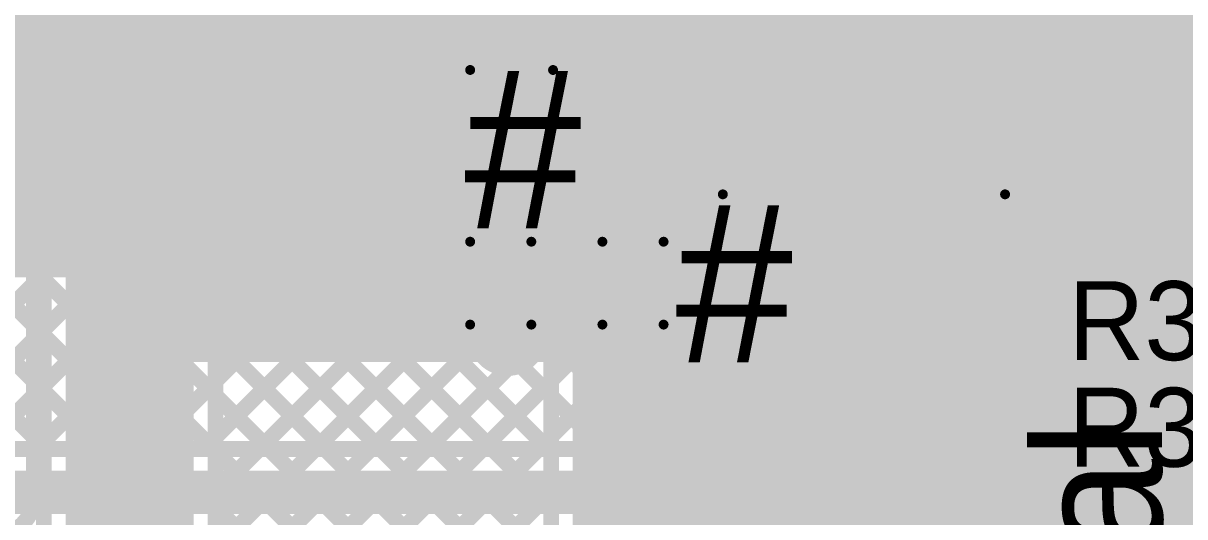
# Model space of a CAD drawing. Header units: millimetres. Extents: x 3.06 to 5.82, y 1.29 to 3.84.
# Drawn here: x 3.527 to 4.115, y 2.792 to 3.042 of the extents above; entities that cross this region are included whole.
import ezdxf

# ---------------------------------------------------------------- set-up
doc = ezdxf.new("R2010")
doc.units = ezdxf.units.MM
doc.header["$MEASUREMENT"] = 0
for name, color, linetype in [('BottomLayer', 5, 'Continuous'), ('BottomSolder', 6, 'Continuous'), ('MultiLayer', 9, 'Continuous'), ('TopLayer', 1, 'Continuous'), ('TopOverlay', 2, 'Continuous'), ('TopPaste', 8, 'Continuous'), ('TopSolder', 216, 'Continuous'), ('ViaHoleLayer', 16, 'Continuous')]:
    doc.layers.add(name, color=color, linetype=linetype)

# ---------------------------------------------------------------- blocks, each defined once
blk = doc.blocks.new('C__0603_12')
at = {"layer": 'TopLayer'}
for points in [[(-0.045, 0.0175), (-0.045, -0.0175), (-0.015, 0.0175), (-0.015, -0.0175)], [(0.015, 0.0175), (0.015, -0.0175), (0.045, 0.0175), (0.045, -0.0175)]]:
    blk.add_solid(points, dxfattribs=at)
at = {"layer": 'TopOverlay', "const_width": 0.005}
for points in [[(-0.049, 0.021), (-0.018, 0.021)], [(-0.049, 0.021), (-0.049, -0.021)], [(0.018, 0.021), (0.049, 0.021)], [(0.049, 0.021), (0.049, -0.021)], [(-0.049, -0.021), (-0.018, -0.021)], [(0.018, -0.021), (0.049, -0.021)]]:
    blk.add_lwpolyline(points, dxfattribs=at)
at = {"layer": 'TopOverlay', "const_width": 0.0025}
for points in [[(-0.05025, 0.021, 1), (-0.04775, 0.021, 1)], [(-0.05025, 0.021, 1), (-0.04775, 0.021, 1)], [(-0.01925, 0.021, 1), (-0.01675, 0.021, 1)], [(0.01675, 0.021, 1), (0.01925, 0.021, 1)], [(0.04775, 0.021, 1), (0.05025, 0.021, 1)], [(0.04775, 0.021, 1), (0.05025, 0.021, 1)], [(-0.05025, -0.021, 1), (-0.04775, -0.021, 1)], [(-0.05025, -0.021, 1), (-0.04775, -0.021, 1)], [(-0.01925, -0.021, 1), (-0.01675, -0.021, 1)], [(0.01675, -0.021, 1), (0.01925, -0.021, 1)], [(0.04775, -0.021, 1), (0.05025, -0.021, 1)], [(0.04775, -0.021, 1), (0.05025, -0.021, 1)]]:
    blk.add_lwpolyline(points, format="xyb", close=True, dxfattribs=at)
at = {"layer": 'TopPaste'}
for points in [[(-0.045, 0.0175), (-0.045, -0.0175), (-0.015, 0.0175), (-0.015, -0.0175)], [(0.015, 0.0175), (0.015, -0.0175), (0.045, 0.0175), (0.045, -0.0175)]]:
    blk.add_solid(points, dxfattribs=at)
at = {"layer": 'TopSolder'}
for points in [[(-0.04736, 0.01986), (-0.04736, -0.01986), (-0.01264, 0.01986), (-0.01264, -0.01986)], [(0.01264, 0.01986), (0.01264, -0.01986), (0.04736, 0.01986), (0.04736, -0.01986)]]:
    blk.add_solid(points, dxfattribs=at)
blk = doc.blocks.new('C__0603_13')
at = {"layer": 'TopLayer'}
for points in [[(-0.045, 0.0175), (-0.045, -0.0175), (-0.015, 0.0175), (-0.015, -0.0175)], [(0.015, 0.0175), (0.015, -0.0175), (0.045, 0.0175), (0.045, -0.0175)]]:
    blk.add_solid(points, dxfattribs=at)
at = {"layer": 'TopOverlay', "const_width": 0.005}
for points in [[(-0.018, 0.021), (-0.049, 0.021)], [(-0.049, 0.021), (-0.049, -0.021)], [(0.049, 0.021), (0.018, 0.021)], [(0.049, 0.021), (0.049, -0.021)], [(-0.018, -0.021), (-0.049, -0.021)], [(0.049, -0.021), (0.018, -0.021)]]:
    blk.add_lwpolyline(points, dxfattribs=at)
at = {"layer": 'TopOverlay', "const_width": 0.0025}
for points in [[(-0.05025, 0.021, 1), (-0.04775, 0.021, 1)], [(-0.05025, 0.021, 1), (-0.04775, 0.021, 1)], [(-0.01925, 0.021, 1), (-0.01675, 0.021, 1)], [(0.01675, 0.021, 1), (0.01925, 0.021, 1)], [(0.04775, 0.021, 1), (0.05025, 0.021, 1)], [(0.04775, 0.021, 1), (0.05025, 0.021, 1)], [(-0.05025, -0.021, 1), (-0.04775, -0.021, 1)], [(-0.05025, -0.021, 1), (-0.04775, -0.021, 1)], [(-0.01925, -0.021, 1), (-0.01675, -0.021, 1)], [(0.01675, -0.021, 1), (0.01925, -0.021, 1)], [(0.04775, -0.021, 1), (0.05025, -0.021, 1)], [(0.04775, -0.021, 1), (0.05025, -0.021, 1)]]:
    blk.add_lwpolyline(points, format="xyb", close=True, dxfattribs=at)
at = {"layer": 'TopPaste'}
for points in [[(-0.045, 0.0175), (-0.045, -0.0175), (-0.015, 0.0175), (-0.015, -0.0175)], [(0.015, 0.0175), (0.015, -0.0175), (0.045, 0.0175), (0.045, -0.0175)]]:
    blk.add_solid(points, dxfattribs=at)
at = {"layer": 'TopSolder'}
for points in [[(-0.04736, 0.01986), (-0.04736, -0.01986), (-0.01264, 0.01986), (-0.01264, -0.01986)], [(0.01264, 0.01986), (0.01264, -0.01986), (0.04736, 0.01986), (0.04736, -0.01986)]]:
    blk.add_solid(points, dxfattribs=at)
blk = doc.blocks.new('8_TSSOP_38')
at = {"layer": 'TopLayer'}
for points in [[(-0.1437, 0.02953), (-0.08465, 0.02953), (-0.1437, 0.04724), (-0.08465, 0.04724)], [(0.08465, 0.02953), (0.1437, 0.02953), (0.08465, 0.04724), (0.1437, 0.04724)], [(-0.1437, 0.00394), (-0.08465, 0.00394), (-0.1437, 0.02165), (-0.08465, 0.02165)], [(0.08465, 0.00394), (0.1437, 0.00394), (0.08465, 0.02165), (0.1437, 0.02165)], [(-0.1437, -0.02165), (-0.08465, -0.02165), (-0.1437, -0.00394), (-0.08465, -0.00394)], [(0.08465, -0.02165), (0.1437, -0.02165), (0.08465, -0.00394), (0.1437, -0.00394)], [(-0.1437, -0.04724), (-0.08465, -0.04724), (-0.1437, -0.02953), (-0.08465, -0.02953)], [(0.08465, -0.04724), (0.1437, -0.04724), (0.08465, -0.02953), (0.1437, -0.02953)]]:
    blk.add_solid(points, dxfattribs=at)
at = {"layer": 'TopOverlay'}
for points, const_width in [([(-0.127, 0.059, 1), (-0.133, 0.059, 1)], 0.01), ([(-0.1355, 0.059, 1), (-0.1305, 0.059, 1)], 0.005), ([(-0.1295, 0.059, 1), (-0.1245, 0.059, 1)], 0.005), ([(-0.07325, 0.061, 1), (-0.07075, 0.061, 1)], 0.0025), ([(0.06975, 0.061, 1), (0.07225, 0.061, 1)], 0.0025), ([(-0.07325, -0.061, 1), (-0.07075, -0.061, 1)], 0.0025), ([(0.06975, -0.061, 1), (0.07225, -0.061, 1)], 0.0025)]:
    blk.add_lwpolyline(points, format="xyb", close=True, dxfattribs=dict(at, const_width=const_width))
at = {"layer": 'TopOverlay', "const_width": 0.005}
for points in [[(0.071, 0.061), (-0.072, 0.061)], [(0.071, -0.061), (-0.072, -0.061)]]:
    blk.add_lwpolyline(points, dxfattribs=at)
at = {"layer": 'TopPaste'}
for points in [[(-0.1437, 0.02953), (-0.08465, 0.02953), (-0.1437, 0.04724), (-0.08465, 0.04724)], [(0.08465, 0.02953), (0.1437, 0.02953), (0.08465, 0.04724), (0.1437, 0.04724)], [(-0.1437, 0.00394), (-0.08465, 0.00394), (-0.1437, 0.02165), (-0.08465, 0.02165)], [(0.08465, 0.00394), (0.1437, 0.00394), (0.08465, 0.02165), (0.1437, 0.02165)], [(-0.1437, -0.02165), (-0.08465, -0.02165), (-0.1437, -0.00394), (-0.08465, -0.00394)], [(0.08465, -0.02165), (0.1437, -0.02165), (0.08465, -0.00394), (0.1437, -0.00394)], [(-0.1437, -0.04724), (-0.08465, -0.04724), (-0.1437, -0.02953), (-0.08465, -0.02953)], [(0.08465, -0.04724), (0.1437, -0.04724), (0.08465, -0.02953), (0.1437, -0.02953)]]:
    blk.add_solid(points, dxfattribs=at)
at = {"layer": 'TopSolder'}
for points in [[(-0.1477, 0.02553), (-0.08065, 0.02553), (-0.1477, 0.05124), (-0.08065, 0.05124)], [(0.08065, 0.02553), (0.1477, 0.02553), (0.08065, 0.05124), (0.1477, 0.05124)], [(-0.1477, -0.00006), (-0.08065, -0.00006), (-0.1477, 0.02565), (-0.08065, 0.02565)], [(0.08065, -0.00006), (0.1477, -0.00006), (0.08065, 0.02565), (0.1477, 0.02565)], [(-0.1477, -0.02565), (-0.08065, -0.02565), (-0.1477, 0.00006), (-0.08065, 0.00006)], [(0.08065, -0.02565), (0.1477, -0.02565), (0.08065, 0.00006), (0.1477, 0.00006)], [(-0.1477, -0.05124), (-0.08065, -0.05124), (-0.1477, -0.02553), (-0.08065, -0.02553)], [(0.08065, -0.05124), (0.1477, -0.05124), (0.08065, -0.02553), (0.1477, -0.02553)]]:
    blk.add_solid(points, dxfattribs=at)
blk = doc.blocks.new('RES_0805_45')
at = {"layer": 'TopLayer'}
for points in [[(-0.06, -0.025), (-0.02, -0.025), (-0.06, 0.025), (-0.02, 0.025)], [(0.02, -0.025), (0.06, -0.025), (0.02, 0.025), (0.06, 0.025)]]:
    blk.add_solid(points, dxfattribs=at)
at = {"layer": 'TopOverlay', "const_width": 0.00787}
for points in [[(0.065, 0.03), (-0.065, 0.03)], [(-0.065, -0.03), (-0.065, 0.03)], [(0.065, -0.03), (0.065, 0.03)], [(0.065, -0.03), (-0.065, -0.03)]]:
    blk.add_lwpolyline(points, dxfattribs=at)
at = {"layer": 'TopOverlay', "const_width": 0.00394}
for points in [[(-0.06697, 0.03, 1), (-0.06303, 0.03, 1)], [(-0.06697, 0.03, 1), (-0.06303, 0.03, 1)], [(0.06303, 0.03, 1), (0.06697, 0.03, 1)], [(0.06303, 0.03, 1), (0.06697, 0.03, 1)], [(-0.06697, -0.03, 1), (-0.06303, -0.03, 1)], [(-0.06697, -0.03, 1), (-0.06303, -0.03, 1)], [(0.06303, -0.03, 1), (0.06697, -0.03, 1)], [(0.06303, -0.03, 1), (0.06697, -0.03, 1)]]:
    blk.add_lwpolyline(points, format="xyb", close=True, dxfattribs=at)
at = {"layer": 'TopPaste'}
for points in [[(-0.06, -0.025), (-0.02, -0.025), (-0.06, 0.025), (-0.02, 0.025)], [(0.02, -0.025), (0.06, -0.025), (0.02, 0.025), (0.06, 0.025)]]:
    blk.add_solid(points, dxfattribs=at)
at = {"layer": 'TopSolder'}
for points in [[(-0.064, -0.029), (-0.016, -0.029), (-0.064, 0.029), (-0.016, 0.029)], [(0.016, -0.029), (0.064, -0.029), (0.016, 0.029), (0.064, 0.029)]]:
    blk.add_solid(points, dxfattribs=at)

msp = doc.modelspace()

# ---------------------------------------------------------------- linework, layer by layer
at = {"layer": 'BottomLayer'}
for points, const_width in [([(3.352, 3.57765), (4.12995, 2.7997)], 0.008), ([(3.352, 3.54936), (4.11164, 2.78972)], 0.008), ([(3.14309, 3.532), (3.84909, 2.826)], 0.008), ([(3.17137, 3.532), (3.87737, 2.826)], 0.008), ([(3.19966, 3.532), (3.90566, 2.826)], 0.008), ([(3.22794, 3.532), (3.93441, 2.82553)], 0.008), ([(3.25623, 3.532), (4.06286, 2.72536)], 0.008), ([(3.28451, 3.532), (4.07127, 2.74525)], 0.008), ([(3.3128, 3.532), (4.08235, 2.76245)], 0.008), ([(3.34108, 3.532), (4.09583, 2.77725)], 0.008), ([(3.133, 3.51381), (3.82081, 2.826)], 0.008), ([(3.133, 3.48552), (3.79252, 2.826)], 0.008), ([(3.133, 3.45724), (3.76424, 2.826)], 0.008), ([(3.133, 3.42895), (3.73595, 2.826)], 0.008), ([(3.133, 3.40067), (3.70767, 2.826)], 0.008), ([(3.133, 3.37238), (3.67938, 2.826)], 0.008), ([(3.9008, 2.826), (4.4358, 3.361)], 0.008), ([(3.92905, 2.82596), (4.46005, 3.35696)], 0.008), ([(3.61796, 2.826), (4.14462, 3.35266)], 0.008), ([(3.133, 3.3441), (3.6511, 2.826)], 0.008), ([(3.95197, 2.8206), (4.47495, 3.34358)], 0.008), ([(3.712, 3.33079), (4.23279, 2.81)], 0.008), ([(3.9689, 2.80925), (4.481, 3.32135)], 0.008), ([(3.133, 3.31582), (3.62282, 2.826)], 0.008), ([(3.64624, 2.826), (4.137, 3.31676)], 0.008), ([(3.133, 2.65217), (3.79406, 3.31322)], 0.008), ([(3.65293, 3.305), (4.15115, 2.80678)], 0.008), ([(3.68122, 3.305), (4.17625, 2.80997)], 0.008), ([(3.7095, 3.305), (4.2045, 2.81)], 0.008), ([(3.29954, 2.649), (3.944, 3.29346)], 0.008), ([(3.98107, 2.79313), (4.481, 3.29306)], 0.008), ([(3.133, 3.28753), (3.59453, 2.826)], 0.008), ([(3.67453, 2.826), (4.137, 3.28847)], 0.008), ([(3.75938, 2.826), (4.222, 3.28862)], 0.008), ([(3.17812, 2.669), (3.79406, 3.28494)], 0.008), ([(3.252, 2.65803), (3.87586, 3.28189)], 0.008), ([(3.27125, 2.649), (3.90414, 3.28189)], 0.008), ([(3.70281, 2.826), (4.15881, 3.282)], 0.008), ([(3.7311, 2.826), (4.1871, 3.282)], 0.008), ([(3.84575, 3.28189), (4.31764, 2.81)], 0.008), ([(3.87403, 3.28189), (4.34592, 2.81)], 0.008), ([(3.2064, 2.669), (3.80015, 3.26275)], 0.008), ([(3.5051, 2.82628), (3.944, 3.26518)], 0.008), ([(3.78766, 2.826), (4.2286, 3.26694)], 0.008), ([(3.98765, 2.77142), (4.481, 3.26478)], 0.008), ([(3.133, 3.25925), (3.56625, 2.826)], 0.008), ([(3.83999, 3.25936), (4.28935, 2.81)], 0.008), ([(3.81595, 2.826), (4.24347, 3.25352)], 0.008), ([(3.87252, 2.826), (4.29702, 3.2505)], 0.008), ([(3.23468, 2.669), (3.81554, 3.24985)], 0.008), ([(3.53311, 2.826), (3.95711, 3.25)], 0.008), ([(3.56139, 2.826), (3.98539, 3.25)], 0.008), ([(3.58967, 2.826), (4.01367, 3.25)], 0.008), ([(3.82186, 3.24921), (4.26107, 2.81)], 0.008), ([(3.84423, 2.826), (4.26723, 3.249)], 0.008), ([(3.988, 2.74349), (4.481, 3.23649)], 0.008), ([(3.133, 3.23096), (3.53796, 2.826)], 0.008), ([(3.988, 2.71521), (4.481, 3.20821)], 0.008), ([(3.988, 2.68692), (4.481, 3.17992)], 0.008), ([(3.51603, 2.826), (3.92686, 2.826)], 0.008), ([(3.51, 2.804), (3.92686, 2.804)], 0.022)]:
    msp.add_lwpolyline(points, dxfattribs=dict(at, const_width=const_width))
for points, const_width in [([(4.01753, 3.003, 1), (4.02934, 3.003, 1)], 0.01181), ([(3.76609, 2.883, 1), (3.77791, 2.883, 1)], 0.01181), ([(3.53111, 2.826, 1), (3.53511, 2.826, 1)], 0.004), ([(3.53596, 2.826, 1), (3.53996, 2.826, 1)], 0.004), ([(3.55939, 2.826, 1), (3.56339, 2.826, 1)], 0.004), ([(3.56425, 2.826, 1), (3.56825, 2.826, 1)], 0.004), ([(3.58767, 2.826, 1), (3.59167, 2.826, 1)], 0.004), ([(3.59253, 2.826, 1), (3.59653, 2.826, 1)], 0.004), ([(3.61596, 2.826, 1), (3.61996, 2.826, 1)], 0.004), ([(3.62082, 2.826, 1), (3.62482, 2.826, 1)], 0.004), ([(3.64424, 2.826, 1), (3.64824, 2.826, 1)], 0.004), ([(3.6491, 2.826, 1), (3.6531, 2.826, 1)], 0.004), ([(3.67253, 2.826, 1), (3.67653, 2.826, 1)], 0.004), ([(3.67738, 2.826, 1), (3.68138, 2.826, 1)], 0.004), ([(3.70081, 2.826, 1), (3.70481, 2.826, 1)], 0.004), ([(3.70567, 2.826, 1), (3.70967, 2.826, 1)], 0.004), ([(3.7291, 2.826, 1), (3.7331, 2.826, 1)], 0.004), ([(3.73395, 2.826, 1), (3.73795, 2.826, 1)], 0.004), ([(3.75738, 2.826, 1), (3.76138, 2.826, 1)], 0.004), ([(3.76224, 2.826, 1), (3.76624, 2.826, 1)], 0.004), ([(3.78566, 2.826, 1), (3.78966, 2.826, 1)], 0.004), ([(3.79052, 2.826, 1), (3.79452, 2.826, 1)], 0.004), ([(3.81395, 2.826, 1), (3.81795, 2.826, 1)], 0.004), ([(3.81881, 2.826, 1), (3.82281, 2.826, 1)], 0.004), ([(3.84223, 2.826, 1), (3.84623, 2.826, 1)], 0.004), ([(3.84709, 2.826, 1), (3.85109, 2.826, 1)], 0.004), ([(3.87052, 2.826, 1), (3.87452, 2.826, 1)], 0.004), ([(3.87537, 2.826, 1), (3.87937, 2.826, 1)], 0.004), ([(3.8988, 2.826, 1), (3.9028, 2.826, 1)], 0.004), ([(3.90366, 2.826, 1), (3.90766, 2.826, 1)], 0.004), ([(3.92486, 2.826, 1), (3.92886, 2.826, 1)], 0.004), ([(3.92486, 2.826, 1), (3.92886, 2.826, 1)], 0.004), ([(3.92705, 2.82596, 1), (3.93105, 2.82596, 1)], 0.004), ([(3.93241, 2.82553, 1), (3.93641, 2.82553, 1)], 0.004), ([(3.94997, 2.8206, 1), (3.95397, 2.8206, 1)], 0.004), ([(3.92136, 2.804, 1), (3.93236, 2.804, 1)], 0.011), ([(3.92136, 2.804, 1), (3.93236, 2.804, 1)], 0.011), ([(3.9669, 2.80925, 1), (3.9709, 2.80925, 1)], 0.004), ([(3.97907, 2.79313, 1), (3.98307, 2.79313, 1)], 0.004), ([(4.10964, 2.78972, 1), (4.11364, 2.78972, 1)], 0.004)]:
    msp.add_lwpolyline(points, format="xyb", close=True, dxfattribs=dict(at, const_width=const_width))
for points, const_width in [([(3.92686, 2.826, -0.414214), (3.988, 2.76486)], 0.008), ([(3.92686, 2.804, -0.414214), (3.966, 2.76486)], 0.022), ([(4.057, 2.688, -0.414214), (4.179, 2.81)], 0.008), ([(4.079, 2.688, -0.414214), (4.179, 2.788)], 0.022)]:
    msp.add_lwpolyline(points, format="xyb", dxfattribs=dict(at, const_width=const_width))
for points in [[(3.313, 2.913), (3.635, 2.913), (3.313, 3.801), (3.635, 3.801)], [(3.564, 2.87), (4.476, 2.87), (3.564, 3.253), (4.476, 3.253)]]:
    msp.add_solid(points, dxfattribs=at)
at = {"layer": 'BottomSolder', "const_width": 0.01581}
for points in [[(4.01553, 3.003, 1), (4.03134, 3.003, 1)], [(3.76409, 2.883, 1), (3.77991, 2.883, 1)]]:
    msp.add_lwpolyline(points, format="xyb", close=True, dxfattribs=at)
at = {"layer": 'MultiLayer', "const_width": 0.01181}
for points in [[(4.01753, 3.003, 1), (4.02934, 3.003, 1)], [(3.76609, 2.883, 1), (3.77791, 2.883, 1)]]:
    msp.add_lwpolyline(points, format="xyb", close=True, dxfattribs=at)
at = {"layer": 'TopLayer'}
for points, const_width in [([(3.532, 2.81003), (3.532, 3.41286)], 0.008), ([(3.536, 3.009), (3.536, 3.348)], 0.008), ([(3.81651, 3.19799), (4.0165, 2.998)], 0.008), ([(3.73346, 3.19619), (3.93165, 2.998)], 0.008), ([(3.76174, 3.19619), (3.95993, 2.998)], 0.008), ([(3.79003, 3.19619), (3.98822, 2.998)], 0.008), ([(3.879, 3.03047), (3.99472, 3.14619)], 0.008), ([(3.879, 3.00219), (3.98265, 3.10584)], 0.008), ([(3.9031, 2.998), (3.98, 3.0749)], 0.008), ([(3.93138, 2.998), (3.98405, 3.05067)], 0.008), ([(3.879, 3.023), (3.879, 3.049)], 0.008), ([(3.95966, 2.998), (3.99805, 3.03638)], 0.008), ([(4.06797, 3.029), (4.142, 3.029)], 0.018), ([(3.532, 3.02995), (3.536, 3.02595)], 0.008), ([(3.532, 3.02288), (3.536, 3.02688)], 0.008), ([(3.98795, 2.998), (4.02195, 3.032)], 0.008), ([(4.01049, 3.03229), (4.02565, 3.01714)], 0.008), ([(4.015, 3.032), (4.02565, 3.032)], 0.008), ([(4.02565, 3.00894), (4.02565, 3.032)], 0.008), ([(3.879, 3.009), (3.879, 3.023)], 0.008), ([(3.879, 3.009), (3.879, 3.023)], 0.008), ([(3.879, 3.02236), (3.90336, 2.998)], 0.008), ([(3.537, 2.959), (3.537, 3.009)], 0.008), ([(3.537, 2.959), (3.537, 3.009)], 0.008), ([(3.879, 2.998), (3.879, 3.009)], 0.008), ([(4.01623, 2.998), (4.02717, 3.00894)], 0.008), ([(4.02565, 3.00894), (4.106, 3.00894)], 0.008), ([(4.03385, 3.00894), (4.04531, 2.99747)], 0.008), ([(4.04399, 2.99747), (4.05545, 3.00894)], 0.008), ([(4.06213, 3.00894), (4.0736, 2.99747)], 0.008), ([(4.07227, 2.99747), (4.08374, 3.00894)], 0.008), ([(4.09042, 3.00894), (4.10188, 2.99747)], 0.008), ([(4.106, 2.99747), (4.106, 3.00894)], 0.008), ([(4.02344, 3.003), (4.06797, 3.003)], 0.018), ([(3.532, 3.00167), (3.537, 2.99667)], 0.008), ([(3.532, 2.9946), (3.537, 2.9996)], 0.008), ([(3.879, 2.998), (4.022, 2.998)], 0.008), ([(4.0165, 2.998), (4.022, 2.9925)], 0.008), ([(4.022, 2.972), (4.022, 2.998)], 0.008), ([(4.02565, 2.99747), (4.106, 2.99747)], 0.008), ([(4.02565, 2.972), (4.02565, 2.99747)], 0.008), ([(4.10056, 2.99747), (4.106, 3.00291)], 0.008), ([(4.10188, 2.99747), (4.1067, 2.99265)], 0.008), ([(4.022, 2.9925), (4.02565, 2.98886)], 0.008), ([(4.1067, 2.996), (4.142, 2.996)], 0.008), ([(4.1067, 2.978), (4.1067, 2.996)], 0.008), ([(4.1067, 2.99265), (4.12135, 2.978)], 0.008), ([(4.10937, 2.978), (4.12737, 2.996)], 0.008), ([(4.022, 2.97548), (4.02565, 2.97913)], 0.008), ([(4.1067, 2.978), (4.178, 2.978)], 0.008), ([(4.1067, 2.97533), (4.10937, 2.978)], 0.008), ([(4.1067, 2.972), (4.1067, 2.978)], 0.008), ([(3.532, 2.97338), (3.537, 2.96838)], 0.008), ([(3.532, 2.96632), (3.537, 2.97132)], 0.008), ([(4.022, 2.972), (4.02565, 2.972)], 0.008), ([(3.537, 1.384), (3.537, 2.959)], 0.008), ([(3.624, 2.959), (3.794, 2.959)], 0.008), ([(3.624, 2.94518), (3.63782, 2.959)], 0.008), ([(3.624, 2.86033), (3.72267, 2.959)], 0.008), ([(3.624, 2.80376), (3.77924, 2.959)], 0.008), ([(3.624, 2.91689), (3.66611, 2.959)], 0.008), ([(3.624, 2.88861), (3.69439, 2.959)], 0.008), ([(3.624, 2.83204), (3.75096, 2.959)], 0.008), ([(3.624, 1.911), (3.624, 2.959)], 0.008), ([(3.63124, 2.959), (3.794, 2.79624)], 0.008), ([(3.65952, 2.959), (3.794, 2.82452)], 0.008), ([(3.68781, 2.959), (3.794, 2.85281)], 0.008), ([(3.71609, 2.959), (3.794, 2.88109)], 0.008), ([(3.74437, 2.959), (3.794, 2.90937)], 0.008), ([(3.77266, 2.959), (3.794, 2.93766)], 0.008), ([(3.794, 2.687), (3.794, 2.959)], 0.008), ([(3.532, 2.9451), (3.537, 2.9401)], 0.008), ([(3.624, 2.77547), (3.794, 2.94547)], 0.008), ([(3.532, 2.93803), (3.537, 2.94303)], 0.008), ([(3.624, 2.93795), (3.794, 2.76795)], 0.008), ([(3.772, 2.883), (3.772, 2.91)], 0.04), ([(3.532, 2.91682), (3.537, 2.91182)], 0.008), ([(3.624, 2.74719), (3.794, 2.91719)], 0.008), ([(3.832, 2.904), (3.832, 2.91)], 0.022), ([(3.532, 2.90975), (3.537, 2.91475)], 0.008), ([(3.624, 2.90967), (3.794, 2.73967)], 0.008), ([(3.532, 2.88853), (3.537, 2.88353)], 0.008), ([(3.532, 2.88146), (3.537, 2.88646)], 0.008), ([(3.624, 2.7189), (3.794, 2.8889)], 0.008), ([(3.624, 2.88138), (3.794, 2.71138)], 0.008), ([(3.532, 2.86025), (3.537, 2.85525)], 0.008), ([(3.532, 2.85318), (3.537, 2.85818)], 0.008), ([(3.624, 2.69062), (3.794, 2.86062)], 0.008), ([(3.624, 2.8531), (3.8011, 2.676)], 0.008), ([(3.532, 2.83196), (3.537, 2.82696)], 0.008), ([(3.532, 2.82489), (3.537, 2.82989)], 0.008), ([(3.63766, 2.676), (3.794, 2.83234)], 0.008), ([(3.624, 2.82482), (3.77282, 2.676)], 0.008), ([(3.66595, 2.676), (3.794, 2.80405)], 0.008), ([(3.53135, 2.79596), (3.537, 2.80161)], 0.008), ([(3.53278, 2.80289), (3.537, 2.79868)], 0.008), ([(3.624, 2.79653), (3.74453, 2.676)], 0.008)]:
    msp.add_lwpolyline(points, dxfattribs=dict(at, const_width=const_width))
at = {"layer": 'TopLayer', "const_width": 0.008}
for points in [[(4.015, 3.032, -0.414214), (3.98, 3.067)], [(3.53281, 2.804, -1.143538), (3.488, 2.81003)], [(3.532, 2.81003, -0.066963), (3.53281, 2.804)]]:
    msp.add_lwpolyline(points, format="xyb", dxfattribs=at)
at = {"layer": 'TopLayer'}
for points, const_width in [([(3.99605, 3.03638, 1), (4.00005, 3.03638, 1)], 0.004), ([(4.06347, 3.029, 1), (4.07247, 3.029, 1)], 0.009), ([(3.53, 3.02995, 1), (3.534, 3.02995, 1)], 0.004), ([(3.534, 3.02688, 1), (3.538, 3.02688, 1)], 0.004), ([(3.877, 3.03047, 1), (3.881, 3.03047, 1)], 0.004), ([(4.00849, 3.03229, 1), (4.0125, 3.03229, 1)], 0.004), ([(4.013, 3.032, 1), (4.017, 3.032, 1)], 0.004), ([(4.013, 3.032, 1), (4.017, 3.032, 1)], 0.004), ([(4.01995, 3.032, 1), (4.02395, 3.032, 1)], 0.004), ([(4.02365, 3.032, 1), (4.02765, 3.032, 1)], 0.004), ([(4.02365, 3.032, 1), (4.02765, 3.032, 1)], 0.004), ([(3.53, 3.02288, 1), (3.534, 3.02288, 1)], 0.004), ([(3.534, 3.02595, 1), (3.538, 3.02595, 1)], 0.004), ([(3.877, 3.023, 1), (3.881, 3.023, 1)], 0.004), ([(3.877, 3.023, 1), (3.881, 3.023, 1)], 0.004), ([(3.877, 3.023, 1), (3.881, 3.023, 1)], 0.004), ([(3.877, 3.02236, 1), (3.881, 3.02236, 1)], 0.004), ([(4.02365, 3.01714, 1), (4.02765, 3.01714, 1)], 0.004), ([(3.534, 3.009, 1), (3.538, 3.009, 1)], 0.004), ([(3.535, 3.009, 1), (3.539, 3.009, 1)], 0.004), ([(3.535, 3.009, 1), (3.539, 3.009, 1)], 0.004), ([(3.877, 3.009, 1), (3.881, 3.009, 1)], 0.004), ([(3.877, 3.009, 1), (3.881, 3.009, 1)], 0.004), ([(3.877, 3.009, 1), (3.881, 3.009, 1)], 0.004), ([(4.01753, 3.003, 1), (4.02934, 3.003, 1)], 0.01181), ([(4.02365, 3.00894, 1), (4.02765, 3.00894, 1)], 0.004), ([(4.02365, 3.00894, 1), (4.02765, 3.00894, 1)], 0.004), ([(4.02517, 3.00894, 1), (4.02917, 3.00894, 1)], 0.004), ([(4.03185, 3.00894, 1), (4.03585, 3.00894, 1)], 0.004), ([(4.05345, 3.00894, 1), (4.05745, 3.00894, 1)], 0.004), ([(4.06013, 3.00894, 1), (4.06413, 3.00894, 1)], 0.004), ([(4.08174, 3.00894, 1), (4.08574, 3.00894, 1)], 0.004), ([(4.08842, 3.00894, 1), (4.09242, 3.00894, 1)], 0.004), ([(4.104, 3.00894, 1), (4.108, 3.00894, 1)], 0.004), ([(4.104, 3.00894, 1), (4.108, 3.00894, 1)], 0.004), ([(4.01894, 3.003, 1), (4.02794, 3.003, 1)], 0.009), ([(4.06347, 3.003, 1), (4.07247, 3.003, 1)], 0.009), ([(3.53, 3.00167, 1), (3.534, 3.00167, 1)], 0.004), ([(3.535, 2.9996, 1), (3.539, 2.9996, 1)], 0.004), ([(3.877, 3.00219, 1), (3.881, 3.00219, 1)], 0.004), ([(3.877, 2.998, 1), (3.881, 2.998, 1)], 0.004), ([(3.877, 2.998, 1), (3.881, 2.998, 1)], 0.004), ([(3.9011, 2.998, 1), (3.9051, 2.998, 1)], 0.004), ([(3.90136, 2.998, 1), (3.90536, 2.998, 1)], 0.004), ([(3.92938, 2.998, 1), (3.93338, 2.998, 1)], 0.004), ([(3.92965, 2.998, 1), (3.93365, 2.998, 1)], 0.004), ([(3.95766, 2.998, 1), (3.96166, 2.998, 1)], 0.004), ([(3.95793, 2.998, 1), (3.96193, 2.998, 1)], 0.004), ([(3.98595, 2.998, 1), (3.98995, 2.998, 1)], 0.004), ([(3.98622, 2.998, 1), (3.99022, 2.998, 1)], 0.004), ([(4.01423, 2.998, 1), (4.01823, 2.998, 1)], 0.004), ([(4.0145, 2.998, 1), (4.0185, 2.998, 1)], 0.004), ([(4.0145, 2.998, 1), (4.0185, 2.998, 1)], 0.004), ([(4.02, 2.998, 1), (4.024, 2.998, 1)], 0.004), ([(4.02, 2.998, 1), (4.024, 2.998, 1)], 0.004), ([(4.02365, 2.99747, 1), (4.02765, 2.99747, 1)], 0.004), ([(4.02365, 2.99747, 1), (4.02765, 2.99747, 1)], 0.004), ([(4.04199, 2.99747, 1), (4.04599, 2.99747, 1)], 0.004), ([(4.04331, 2.99747, 1), (4.04731, 2.99747, 1)], 0.004), ([(4.07027, 2.99747, 1), (4.07427, 2.99747, 1)], 0.004), ([(4.0716, 2.99747, 1), (4.0756, 2.99747, 1)], 0.004), ([(4.09856, 2.99747, 1), (4.10256, 2.99747, 1)], 0.004), ([(4.09988, 2.99747, 1), (4.10388, 2.99747, 1)], 0.004), ([(4.09988, 2.99747, 1), (4.10388, 2.99747, 1)], 0.004), ([(4.104, 3.00291, 1), (4.108, 3.00291, 1)], 0.004), ([(4.104, 2.99747, 1), (4.108, 2.99747, 1)], 0.004), ([(4.104, 2.99747, 1), (4.108, 2.99747, 1)], 0.004), ([(3.53, 2.9946, 1), (3.534, 2.9946, 1)], 0.004), ([(3.535, 2.99667, 1), (3.539, 2.99667, 1)], 0.004), ([(4.02, 2.9925, 1), (4.024, 2.9925, 1)], 0.004), ([(4.02, 2.9925, 1), (4.024, 2.9925, 1)], 0.004), ([(4.1047, 2.996, 1), (4.1087, 2.996, 1)], 0.004), ([(4.1047, 2.996, 1), (4.1087, 2.996, 1)], 0.004), ([(4.1047, 2.99265, 1), (4.1087, 2.99265, 1)], 0.004), ([(4.1047, 2.99265, 1), (4.1087, 2.99265, 1)], 0.004), ([(4.02365, 2.98886, 1), (4.02765, 2.98886, 1)], 0.004), ([(4.02, 2.97548, 1), (4.024, 2.97548, 1)], 0.004), ([(4.02365, 2.97913, 1), (4.02765, 2.97913, 1)], 0.004), ([(4.1047, 2.978, 1), (4.1087, 2.978, 1)], 0.004), ([(4.1047, 2.978, 1), (4.1087, 2.978, 1)], 0.004), ([(4.1047, 2.978, 1), (4.1087, 2.978, 1)], 0.004), ([(4.1047, 2.97533, 1), (4.1087, 2.97533, 1)], 0.004), ([(4.10737, 2.978, 1), (4.11137, 2.978, 1)], 0.004), ([(4.10737, 2.978, 1), (4.11137, 2.978, 1)], 0.004), ([(3.53, 2.97338, 1), (3.534, 2.97338, 1)], 0.004), ([(3.535, 2.97132, 1), (3.539, 2.97132, 1)], 0.004), ([(3.535, 2.96838, 1), (3.539, 2.96838, 1)], 0.004), ([(4.02, 2.972, 1), (4.024, 2.972, 1)], 0.004), ([(4.02, 2.972, 1), (4.024, 2.972, 1)], 0.004), ([(4.02365, 2.972, 1), (4.02765, 2.972, 1)], 0.004), ([(4.02365, 2.972, 1), (4.02765, 2.972, 1)], 0.004), ([(4.1047, 2.972, 1), (4.1087, 2.972, 1)], 0.004), ([(3.53, 2.96632, 1), (3.534, 2.96632, 1)], 0.004), ([(3.535, 2.959, 1), (3.539, 2.959, 1)], 0.004), ([(3.535, 2.959, 1), (3.539, 2.959, 1)], 0.004), ([(3.535, 2.959, 1), (3.539, 2.959, 1)], 0.004), ([(3.622, 2.959, 1), (3.626, 2.959, 1)], 0.004), ([(3.622, 2.959, 1), (3.626, 2.959, 1)], 0.004), ([(3.62924, 2.959, 1), (3.63324, 2.959, 1)], 0.004), ([(3.63582, 2.959, 1), (3.63982, 2.959, 1)], 0.004), ([(3.65752, 2.959, 1), (3.66152, 2.959, 1)], 0.004), ([(3.66411, 2.959, 1), (3.66811, 2.959, 1)], 0.004), ([(3.68581, 2.959, 1), (3.68981, 2.959, 1)], 0.004), ([(3.69239, 2.959, 1), (3.69639, 2.959, 1)], 0.004), ([(3.71409, 2.959, 1), (3.71809, 2.959, 1)], 0.004), ([(3.72067, 2.959, 1), (3.72467, 2.959, 1)], 0.004), ([(3.74237, 2.959, 1), (3.74637, 2.959, 1)], 0.004), ([(3.74896, 2.959, 1), (3.75296, 2.959, 1)], 0.004), ([(3.77066, 2.959, 1), (3.77466, 2.959, 1)], 0.004), ([(3.77724, 2.959, 1), (3.78124, 2.959, 1)], 0.004), ([(3.792, 2.959, 1), (3.796, 2.959, 1)], 0.004), ([(3.792, 2.959, 1), (3.796, 2.959, 1)], 0.004), ([(3.53, 2.9451, 1), (3.534, 2.9451, 1)], 0.004), ([(3.622, 2.94518, 1), (3.626, 2.94518, 1)], 0.004), ([(3.792, 2.94547, 1), (3.796, 2.94547, 1)], 0.004), ([(3.535, 2.94303, 1), (3.539, 2.94303, 1)], 0.004), ([(3.535, 2.9401, 1), (3.539, 2.9401, 1)], 0.004), ([(3.53, 2.93803, 1), (3.534, 2.93803, 1)], 0.004), ([(3.622, 2.93795, 1), (3.626, 2.93795, 1)], 0.004), ([(3.792, 2.93766, 1), (3.796, 2.93766, 1)], 0.004), ([(3.762, 2.91, 1), (3.782, 2.91, 1)], 0.02), ([(3.53, 2.91682, 1), (3.534, 2.91682, 1)], 0.004), ([(3.622, 2.91689, 1), (3.626, 2.91689, 1)], 0.004), ([(3.792, 2.91719, 1), (3.796, 2.91719, 1)], 0.004), ([(3.8265, 2.91, 1), (3.8375, 2.91, 1)], 0.011), ([(3.53, 2.90975, 1), (3.534, 2.90975, 1)], 0.004), ([(3.535, 2.91475, 1), (3.539, 2.91475, 1)], 0.004), ([(3.535, 2.91182, 1), (3.539, 2.91182, 1)], 0.004), ([(3.622, 2.90967, 1), (3.626, 2.90967, 1)], 0.004), ([(3.792, 2.90937, 1), (3.796, 2.90937, 1)], 0.004), ([(3.8265, 2.904, 1), (3.8375, 2.904, 1)], 0.011), ([(3.762, 2.883, 1), (3.782, 2.883, 1)], 0.02), ([(3.53, 2.88853, 1), (3.534, 2.88853, 1)], 0.004), ([(3.535, 2.88646, 1), (3.539, 2.88646, 1)], 0.004), ([(3.622, 2.88861, 1), (3.626, 2.88861, 1)], 0.004), ([(3.76609, 2.883, 1), (3.77791, 2.883, 1)], 0.01181), ([(3.792, 2.8889, 1), (3.796, 2.8889, 1)], 0.004), ([(3.53, 2.88146, 1), (3.534, 2.88146, 1)], 0.004), ([(3.535, 2.88353, 1), (3.539, 2.88353, 1)], 0.004), ([(3.622, 2.88138, 1), (3.626, 2.88138, 1)], 0.004), ([(3.792, 2.88109, 1), (3.796, 2.88109, 1)], 0.004), ([(3.53, 2.86025, 1), (3.534, 2.86025, 1)], 0.004), ([(3.535, 2.85818, 1), (3.539, 2.85818, 1)], 0.004), ([(3.622, 2.86033, 1), (3.626, 2.86033, 1)], 0.004), ([(3.792, 2.86062, 1), (3.796, 2.86062, 1)], 0.004), ([(3.53, 2.85318, 1), (3.534, 2.85318, 1)], 0.004), ([(3.535, 2.85525, 1), (3.539, 2.85525, 1)], 0.004), ([(3.622, 2.8531, 1), (3.626, 2.8531, 1)], 0.004), ([(3.792, 2.85281, 1), (3.796, 2.85281, 1)], 0.004), ([(3.53, 2.83196, 1), (3.534, 2.83196, 1)], 0.004), ([(3.535, 2.82989, 1), (3.539, 2.82989, 1)], 0.004), ([(3.535, 2.82696, 1), (3.539, 2.82696, 1)], 0.004), ([(3.622, 2.83204, 1), (3.626, 2.83204, 1)], 0.004), ([(3.792, 2.83234, 1), (3.796, 2.83234, 1)], 0.004), ([(3.53, 2.82489, 1), (3.534, 2.82489, 1)], 0.004), ([(3.622, 2.82482, 1), (3.626, 2.82482, 1)], 0.004), ([(3.792, 2.82452, 1), (3.796, 2.82452, 1)], 0.004), ([(3.53, 2.81003, 1), (3.534, 2.81003, 1)], 0.004), ([(3.53, 2.81003, 1), (3.534, 2.81003, 1)], 0.004), ([(3.53081, 2.804, 1), (3.53481, 2.804, 1)], 0.004), ([(3.53081, 2.804, 1), (3.53481, 2.804, 1)], 0.004), ([(3.622, 2.80376, 1), (3.626, 2.80376, 1)], 0.004), ([(3.792, 2.80405, 1), (3.796, 2.80405, 1)], 0.004), ([(3.53078, 2.80289, 1), (3.53478, 2.80289, 1)], 0.004), ([(3.535, 2.80161, 1), (3.539, 2.80161, 1)], 0.004), ([(3.535, 2.79868, 1), (3.539, 2.79868, 1)], 0.004), ([(3.52935, 2.79596, 1), (3.53335, 2.79596, 1)], 0.004), ([(3.622, 2.79653, 1), (3.626, 2.79653, 1)], 0.004), ([(3.792, 2.79624, 1), (3.796, 2.79624, 1)], 0.004)]:
    msp.add_lwpolyline(points, format="xyb", close=True, dxfattribs=dict(at, const_width=const_width))
for points in [[(3.547, 3.02), (3.619, 3.02), (3.547, 3.337), (3.619, 3.337)], [(3.548, 3.02), (3.801, 3.02), (3.548, 3.069), (3.801, 3.069)], [(3.78, 3.02), (3.868, 3.02), (3.78, 3.038), (3.868, 3.038)], [(3.548, 1.301), (3.613, 1.301), (3.548, 3.012), (3.613, 3.012)], [(3.548, 2.97), (3.797, 2.97), (3.548, 3.012), (3.797, 3.012)], [(3.784, 2.994), (3.868, 2.994), (3.784, 3.012), (3.868, 3.012)], [(3.805, 2.698), (4.011, 2.698), (3.805, 2.987), (4.011, 2.987)], [(3.997, 2.391), (4.177, 2.391), (3.997, 2.961), (4.177, 2.961)]]:
    msp.add_solid(points, dxfattribs=at)
at = {"layer": 'TopSolder', "const_width": 0.01581}
for points in [[(4.01553, 3.003, 1), (4.03134, 3.003, 1)], [(3.76409, 2.883, 1), (3.77991, 2.883, 1)]]:
    msp.add_lwpolyline(points, format="xyb", close=True, dxfattribs=at)
at = {"layer": 'ViaHoleLayer', "const_width": 0.00787}
for points in [[(4.0195, 3.003, 1), (4.02737, 3.003, 1)], [(3.76806, 2.883, 1), (3.77594, 2.883, 1)]]:
    msp.add_lwpolyline(points, format="xyb", close=True, dxfattribs=at)

# ---------------------------------------------------------------- block references
for name, p, rotation in [('C__0603_12', (3.774, 3.067), 90), ('8_TSSOP_38', (3.952, 3.016), 180), ('RES_0805_45', (4.142, 2.987), 270), ('C__0603_13', (3.802, 2.91), 180)]:
    msp.add_blockref(name, p, dxfattribs=dict(rotation=rotation))

# ---------------------------------------------------------------- texts
at = {"layer": 'TopOverlay'}
for s, height, p in [('#', 0.08, (3.75, 2.93786)), ('#', 0.08, (3.857, 2.86986)), ('R37', 0.04, (4.056, 2.871)), ('R38', 0.04, (4.056, 2.817))]:
    msp.add_text(s, height=height, dxfattribs=at).set_placement(p)
msp.add_text('AC_Neutral', height=0.065, rotation=90, dxfattribs=at).set_placement((4.10352, 2.391))

doc.saveas('drawing.dxf')
